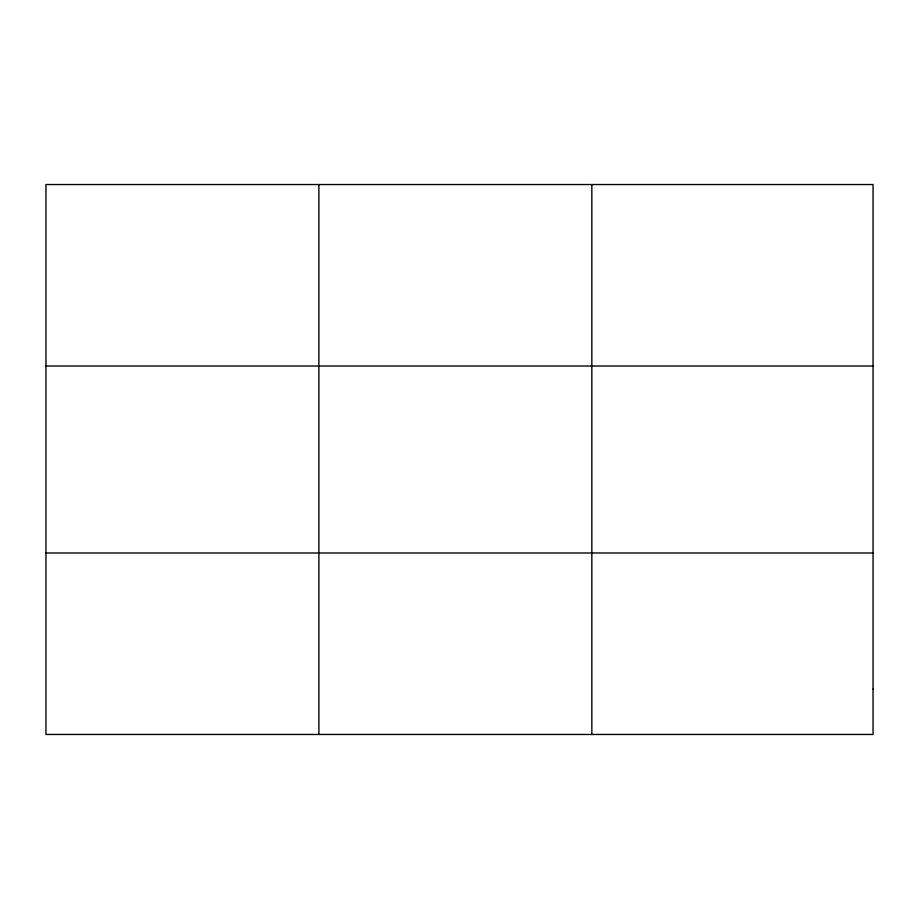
<?xml version="1.0" encoding="UTF-8"?>
<svg xmlns="http://www.w3.org/2000/svg" width="919" height="919" viewBox="0 0 919 919"><rect width="100%" height="100%" fill="white"/><g stroke="black" fill="none" stroke-linecap="round" stroke-linejoin="round"><path stroke-width="1.38" d="M318.893 734.465L318.893 184.535M591.836 734.465L591.836 184.535M45.95 366.015L873.05 366.015M45.95 552.985L873.05 552.985M873.05 689.089L873.05 734.465L45.95 734.465L45.95 184.535L873.05 184.535L873.05 689.089"/></g></svg>
